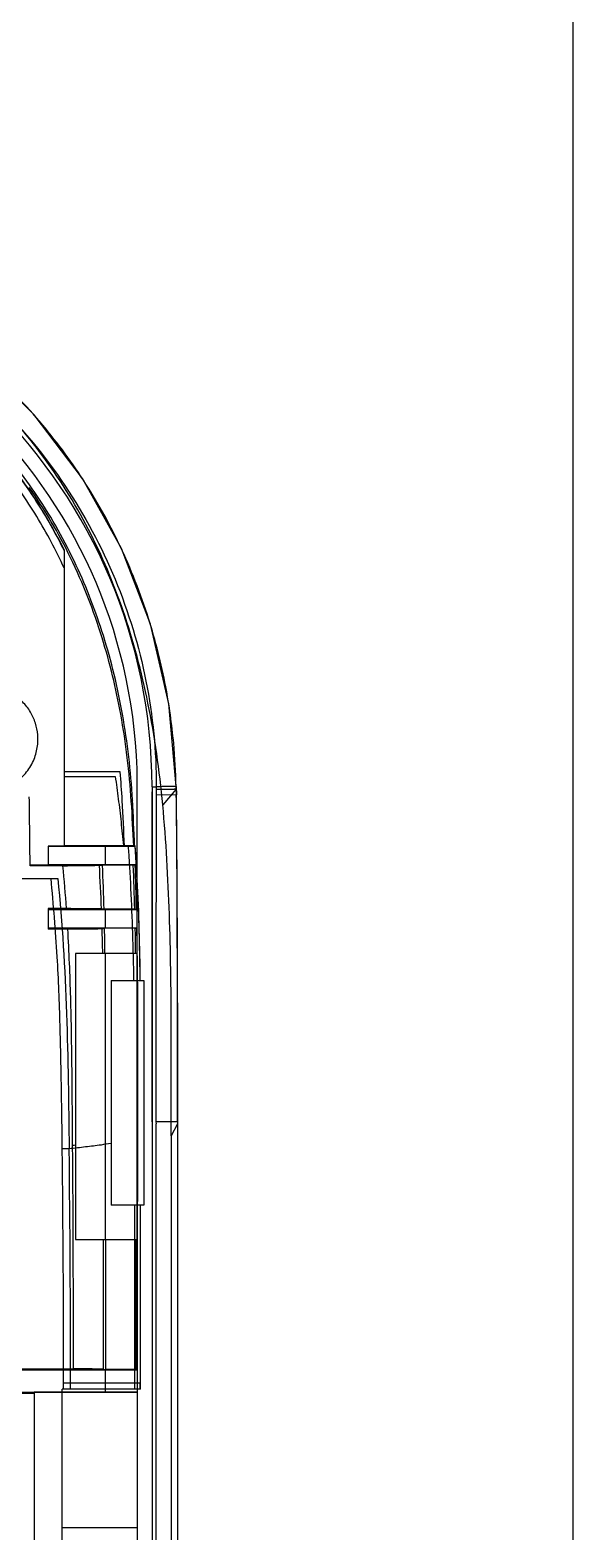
# Model space of a CAD drawing. Header units: inches. Extents: x 67 to 1213, y 469 to 1118.
# Drawn here: x 267.3 to 293.9, y 885 to 958.5 of the extents above; entities that cross this region are included whole.
import ezdxf

# ---------------------------------------------------------------- set-up
doc = ezdxf.new("R2010")
doc.units = ezdxf.units.IN
doc.header["$MEASUREMENT"] = 0

msp = doc.modelspace()

# ---------------------------------------------------------------- linework, layer by layer
at = {"color": 7, "linetype": 'Continuous'}
for p, q in [((268.96704, 933.06408), (268.96704, 918.57595)), ((271.70444, 922.21696), (268.96704, 922.21696)), ((272.53938, 899.31764), (272.53866, 922.37899)), ((268.96704, 921.99023), (271.46447, 921.99023)), ((273.27247, 921.48287), (273.27247, 863.0976)), ((273.27247, 921.48286), (273.27271, 921.24177)), ((273.47639, 921.48355), (273.47593, 921.34659)), ((274.45672, 921.49939), (274.46264, 921.09006)), ((272.31038, 920.8449), (272.25512, 920.7681)), ((273.27283, 921.07789), (273.2727, 921.24177)), ((274.46264, 921.09014), (273.47524, 921.07822)), ((273.47574, 921.24226), (273.47525, 921.07834)), ((273.47593, 921.34659), (273.47574, 921.24226)), ((274.45268, 921.35836), (273.79366, 920.59847)), ((274.45259, 921.35833), (274.45662, 921.08983)), ((268.96704, 918.57595), (268.18216, 918.57595)), ((268.18216, 918.57595), (268.18216, 917.65798)), ((270.97077, 918.55587), (268.18216, 918.55587)), ((268.96704, 918.60911), (271.86403, 918.60911)), ((270.97077, 918.57158), (270.97079, 917.66234)), ((270.97078, 918.57158), (272.4171, 918.57158)), ((271.86403, 918.60911), (272.10782, 918.60597)), ((272.44208, 918.59689), (271.91618, 918.59689)), ((272.37109, 918.57595), (271.91658, 918.57595)), ((272.42805, 918.59811), (272.44208, 918.59689)), ((267.29361, 917.65798), (268.18216, 917.65798)), ((268.9047, 917.61696), (267.29361, 917.61696)), ((268.18216, 917.67805), (270.97079, 917.67805)), ((272.34899, 917.65187), (270.84126, 917.65187)), ((272.44903, 917.66234), (270.97078, 917.66234)), ((225.28693, 916.99023), (268.64716, 916.99023)), ((269.07959, 915.51764), (268.18216, 915.51764)), ((268.18216, 915.51764), (268.18216, 914.51764)), ((270.97087, 915.45655), (268.18216, 915.45655)), ((272.42367, 915.48273), (270.91797, 915.48273)), ((270.97086, 915.47226), (270.97089, 914.56302)), ((270.97088, 915.47226), (272.50527, 915.47226)), ((268.18216, 914.57873), (270.97088, 914.57873)), ((269.14332, 914.51764), (268.18216, 914.51764)), ((272.44588, 914.55255), (270.94069, 914.55255)), ((272.52136, 914.56302), (270.97088, 914.56302)), ((272.53832, 913.31764), (269.51459, 913.31764)), ((270.97114, 913.31764), (270.97114, 899.31764)), ((271.26704, 911.99023), (271.26704, 900.99023)), ((271.26704, 911.99023), (272.86704, 911.99023)), ((272.86704, 911.99023), (272.86704, 900.99023)), ((274.51939, 910.90153), (274.51945, 873.74189)), ((272.55494, 879.79023), (272.55494, 904.67081)), ((273.4636, 904.96177), (273.46281, 879.61877)), ((274.51914, 905.0784), (273.46296, 905.07766)), ((273.46355, 905.07841), (273.4638, 904.97886)), ((273.4638, 904.97886), (273.46364, 904.96177)), ((274.51778, 904.97815), (274.20543, 904.39741)), ((274.51775, 904.97809), (274.51777, 904.96107)), ((274.20543, 904.39741), (274.20543, 880.18305)), ((269.20974, 903.75522), (268.87042, 903.75095)), ((272.86704, 900.99023), (271.26704, 900.99023)), ((272.69131, 900.99023), (272.69082, 892.29023)), ((272.70337, 891.99023), (272.70337, 900.99023)), ((269.52702, 899.31764), (272.54934, 899.31764)), ((270.89102, 892.96812), (270.89134, 899.31764)), ((270.98999, 899.31764), (270.98999, 892.94834)), ((272.49205, 899.31764), (272.55492, 899.31764)), ((272.49205, 892.94834), (272.49205, 899.31764)), ((263.63395, 892.99023), (269.42064, 892.99023)), ((265.26704, 892.93263), (272.55494, 892.93577)), ((270.89102, 892.96811), (270.98999, 892.94834)), ((270.97157, 892.93263), (270.97157, 891.84783)), ((272.49205, 892.94834), (270.98999, 892.94834)), ((272.55494, 892.93577), (272.49205, 892.94834)), ((268.93374, 891.99025), (268.93363, 892.29026)), ((268.93363, 892.29021), (272.69106, 892.29024)), ((269.27512, 891.99021), (269.27496, 892.29021)), ((272.42777, 891.99021), (272.42747, 892.29024)), ((272.69106, 891.99024), (272.69106, 892.29023)), ((263.63393, 891.79023), (267.49205, 891.79023)), ((265.26704, 891.84783), (272.55494, 891.84468)), ((267.49205, 891.83945), (267.49205, 879.79023)), ((272.55494, 891.83945), (267.49205, 891.83945)), ((268.86704, 881.29023), (268.86704, 891.99023)), ((272.70337, 891.99023), (268.86704, 891.99023)), ((272.55494, 885.19023), (268.86704, 885.19023))]:
    msp.add_line(p, q, dxfattribs=at)
msp.add_lwpolyline([(155.9932, 1015.51046), (293.89316, 1015.51046), (293.89316, 808.91913), (155.9932, 808.91913)], close=True)
for points in [[(274.45671, 921.49995), (274.10003, 925.54806), (273.20001, 929.45218), (271.77956, 933.15136), (269.86569, 936.58558), (267.49484, 939.69852), (264.71206, 942.44075), (261.57437, 944.76105), (258.15212, 946.61106), (254.5227, 947.95481), (250.76699, 948.76814), (246.96704, 949.03952)], [(274.51939, 910.90153), (274.50563, 916.239), (274.46264, 921.09003)]]:
    msp.add_lwpolyline(points, dxfattribs=at)
for centre, radius, start, end in [((246.94649, 921.47224), 26.32263, 0.0231175, 89.955264), ((246.94047, 921.48148), 25.61082, 1.9776457, 89.9401618), ((236.01438, 918.79333), 35.85389, 3.2350646, 5.4794343), ((248.99305, 920.96092), 25.46265, 0.8942724, 1.2122373), ((-250.3013, 913.63989), 517.61078, 0.4402382, 0.8129407), ((148.01309, 913.86683), 123.99294, 2.1765572, 3.2131219), ((162.49031, 913.8606), 109.98191, 2.4572428, 3.6008983), ((146.35599, 913.79364), 126.15162, 2.1705758, 3.204225), ((4211.01863, 910.11064), 3937.55892, 179.84040969, 180.07322446), ((270.67384, 900.44209), 18.21311, 84.5075963, 84.6529366), ((195.75773, 910.46576), 73.49566, 3.9414501, 5.5837672), ((265.23061, 1330.23517), 412.63454, 270.5101681, 270.7579566), ((267.79284, 947.51216), 30.01549, 275.5372453, 275.8290823), ((170.0468, 911.76005), 100.81381, 2.1250488, 3.3417981), ((139.61718, 911.92805), 131.3489, 1.5507804, 2.4975811), ((269.22837, 947.93347), 30.44197, 275.8837439, 276.0729985), ((136.58039, 911.89183), 135.89073, 1.5142138, 2.4293401), ((91.67661, 911.92454), 180.86346, 1.1239554, 1.8179843), ((265.13354, 490.22016), 425.31579, 89.237797, 89.4684073), ((268.26934, 894.45077), 21.19809, 82.8223557, 83.1671813), ((269.83441, 894.98847), 20.65718, 82.5711896, 82.7993472), ((265.63194, 1295.78931), 381.28781, 270.5276591, 270.780142), ((267.39017, 940.60501), 26.29329, 277.5028189, 277.7606524), ((150.51681, 910.91908), 120.36106, 1.1418695, 1.7224319), ((268.67078, 942.03813), 27.74362, 277.8205467, 277.9779213), ((-1087.28343, 893.33601), 1356.70395, 359.98539691, 0.44732985), ((264.60025, 934.91784), 31.35596, 278.7666181, 279.0233894), ((1586.03696, 904.19214), 1316.51897, 180.01054081, 180.2121418), ((-642.61288, 892.99719), 911.54673, 359.95556517, 0.67594904), ((-642.62113, 892.99714), 911.89519, 359.9555826, 0.67596315), ((266.12992, 624.94437), 268.06606, 88.9823198, 89.2966329)]:
    msp.add_arc(centre, radius, start, end, dxfattribs=at)
for points, knots in [([(274.45001, 921.49961), (274.43527, 922.20565), (274.34257, 923.84312), (273.95421, 926.60478), (273.12983, 929.88248), (271.79069, 933.28879), (269.97933, 936.53161), (267.77136, 939.48803), (265.11752, 942.19401), (262.00515, 944.58649), (258.52266, 946.54171), (254.78846, 947.97336), (250.90968, 948.84293), (248.28004, 949.03809), (246.96704, 949.03815)], [0, 0, 0, 0, 0.04916799, 0.11408185, 0.19388429, 0.28392883, 0.3680893, 0.45175845, 0.54010375, 0.63114191, 0.72416108, 0.81719476, 0.90858348, 1, 1, 1, 1]), ([(273.79366, 920.59847), (273.63856, 922.27036), (273.18927, 925.48103), (271.9931, 930.01773), (270.25233, 934.15691), (267.88225, 937.93311), (264.9384, 941.25464), (261.6087, 943.9883), (258.07145, 946.09798), (254.40777, 947.61148), (250.68076, 948.52402), (248.18718, 948.72861), (246.96704, 948.72861)], [0, 0, 0, 0, 0.11769422, 0.22673891, 0.32797691, 0.4312541, 0.53781859, 0.63766724, 0.73205414, 0.82550803, 0.9144748, 1, 1, 1, 1]), ([(246.96704, 947.98089), (248.69458, 947.98082), (252.16074, 947.64366), (257.15833, 946.13741), (261.77175, 943.68058), (265.81935, 940.36704), (269.1441, 936.324), (271.61635, 931.70631), (273.13958, 926.69708), (273.48197, 923.21732), (273.4763, 921.48354)], [0, 0, 0, 0, 0.12466033, 0.24943464, 0.37435092, 0.49937828, 0.62448366, 0.74965656, 0.8748886, 1, 1, 1, 1]), ([(251.86708, 946.65829), (253.01839, 946.39199), (255.34743, 945.66041), (258.70264, 944.03936), (261.86332, 941.90055), (264.68846, 939.31588), (267.10392, 936.37188), (268.40227, 934.19323), (268.96704, 933.06408)], [0, 0, 0, 0, 0.15736827, 0.3237073, 0.49458247, 0.66374213, 0.83187008, 1, 1, 1, 1]), ([(251.86744, 946.64826), (252.7816, 946.43721), (254.53708, 945.91734), (256.98986, 944.87877), (259.22604, 943.65715), (261.24461, 942.29143), (263.12842, 940.7483), (264.79817, 939.10446), (266.30523, 937.33245), (267.71298, 935.35402), (268.55096, 933.87665), (268.96704, 933.04106)], [0, 0, 0, 0, 0.1248241, 0.24289478, 0.35376778, 0.46332434, 0.56666646, 0.67734523, 0.77459439, 0.87580681, 1, 1, 1, 1]), ([(268.96704, 932.19604), (268.56357, 933.06069), (267.6645, 934.74925), (266.03412, 937.10948), (264.15231, 939.27444), (262.0457, 941.22185), (259.73731, 942.92682), (257.25346, 944.36512), (254.62587, 945.51797), (252.79505, 946.07639), (251.86705, 946.29714)], [0, 0, 0, 0, 0.12497125, 0.24994493, 0.37492987, 0.49991776, 0.62494469, 0.75003184, 0.8750641, 1, 1, 1, 1]), ([(272.31039, 920.8449), (272.23085, 922.252), (271.92046, 924.96922), (270.99117, 928.82494), (269.61054, 932.41877), (267.78389, 935.67955), (265.56398, 938.54323), (263.90506, 940.17526), (263.05935, 940.9063)], [0, 0, 0, 0, 0.18623267, 0.36036963, 0.52274016, 0.69347497, 0.8522833, 1, 1, 1, 1]), ([(272.25508, 920.76814), (272.16465, 922.19659), (271.84336, 924.89955), (270.87581, 928.91446), (269.40923, 932.675), (268.01981, 935.04954), (267.2574, 936.14137)], [0, 0, 0, 0, 0.26251213, 0.49787183, 0.75576059, 1, 1, 1, 1]), ([(265.02295, 921.19066), (265.27925, 921.19061), (265.80369, 921.26657), (266.5124, 921.59765), (267.08775, 922.10997), (267.47827, 922.72781), (267.67076, 923.38531), (267.69685, 924.01535), (267.57752, 924.60854), (267.32821, 925.16427), (266.93922, 925.66212), (266.43191, 926.06285), (265.78805, 926.35277), (265.29939, 926.4274), (265.02978, 926.42638)], [0, 0, 0, 0, 0.09313331, 0.18948628, 0.28014448, 0.36944812, 0.45145341, 0.52630446, 0.59639397, 0.66947691, 0.74565614, 0.82375176, 0.90203059, 1, 1, 1, 1]), ([(271.46447, 921.99023), (271.5187, 921.62434), (271.62066, 920.88313), (271.7534, 919.75584), (271.82902, 918.9944), (271.86403, 918.60911)], [0, 0, 0, 0, 0.32588461, 0.6591397, 1, 1, 1, 1]), ([(273.26983, 921.48286), (273.26988, 921.43827), (273.2738, 921.34872), (273.27223, 921.2137), (273.27323, 921.1233), (273.27326, 921.07789)], [0, 0, 0, 0, 0.33032366, 0.66363391, 1, 1, 1, 1]), ([(273.27247, 921.48286), (273.2781, 921.48295), (273.30001, 921.4832), (273.34601, 921.48328), (273.40835, 921.48346), (273.45442, 921.48354), (273.47639, 921.48355)], [0, 0, 0, 0, 0.08277932, 0.32230321, 0.67673485, 1, 1, 1, 1]), ([(274.45001, 921.4996), (274.45216, 921.49967), (274.45918, 921.49983), (274.44882, 921.50024), (274.43823, 921.49984), (274.41244, 921.49977), (274.37783, 921.4992), (274.33083, 921.49855), (274.27351, 921.49764), (274.17756, 921.49608), (274.03902, 921.49372), (273.79475, 921.48942), (273.60458, 921.48594), (273.4763, 921.48354)], [0, 0, 0, 0, 0.00651449, 0.00933623, 0.02238989, 0.04658987, 0.08259969, 0.13009502, 0.18850456, 0.257257, 0.42170783, 0.60988963, 1, 1, 1, 1]), ([(273.27408, 905.07827), (273.27396, 906.91574), (273.27241, 910.53287), (273.27191, 915.86548), (273.27405, 919.3614), (273.27283, 921.07789)], [0, 0, 0, 0, 0.34451757, 0.67822724, 1, 1, 1, 1]), ([(274.45259, 921.35826), (274.45466, 921.35832), (274.4615, 921.35846), (274.45088, 921.35879), (274.44032, 921.3585), (274.41431, 921.35848), (274.37966, 921.35807), (274.33257, 921.35761), (274.27518, 921.35696), (274.17908, 921.35583), (274.04028, 921.35411), (273.79537, 921.35095), (273.60466, 921.34837), (273.47597, 921.34659)], [0, 0, 0, 0, 0.00626033, 0.0092651, 0.02243747, 0.04669286, 0.08269966, 0.13014872, 0.1884865, 0.25715945, 0.42148428, 0.60963312, 1, 1, 1, 1]), ([(274.51778, 905.07765), (274.51782, 906.38645), (274.51918, 908.94024), (274.51755, 912.8022), (274.50408, 916.83084), (274.47808, 919.61441), (274.45662, 921.08976)], [0, 0, 0, 0, 0.24521039, 0.47846678, 0.72355684, 1, 1, 1, 1]), ([(274.20543, 904.39741), (274.20543, 906.20133), (274.22624, 909.81648), (274.16185, 915.22053), (273.95889, 918.81736), (273.79366, 920.59847)], [0, 0, 0, 0, 0.33381665, 0.66899041, 1, 1, 1, 1]), ([(272.10782, 918.60597), (272.15945, 918.60529), (272.24698, 918.60408), (272.3537, 918.60138), (272.40887, 918.59979), (272.42805, 918.59811)], [0, 0, 0, 0, 0.48349404, 0.81972986, 1, 1, 1, 1]), ([(272.38206, 911.99023), (272.36912, 912.76769), (272.33476, 914.27068), (272.24645, 916.47643), (272.15958, 917.90378), (272.10782, 918.60597)], [0, 0, 0, 0, 0.35225291, 0.68103176, 1, 1, 1, 1]), ([(272.42807, 918.59811), (272.46727, 918.04728), (272.60135, 915.8468), (272.6584, 913.64229), (272.67979, 911.99023)], [0, 0, 0, 0, 0.25050668, 1, 1, 1, 1]), ([(272.68984, 911.99023), (272.68072, 912.7013), (272.65406, 914.14651), (272.57842, 916.34935), (272.49505, 917.84011), (272.44208, 918.59689)], [0, 0, 0, 0, 0.32265115, 0.65579772, 1, 1, 1, 1]), ([(268.87075, 903.75094), (268.8633, 904.67621), (268.83307, 906.69399), (268.77445, 909.83136), (268.64128, 913.32261), (268.44157, 915.71546), (268.32134, 916.99023)], [0, 0, 0, 0, 0.20942007, 0.45672076, 0.71020567, 1, 1, 1, 1]), ([(268.64722, 916.99023), (268.87936, 914.79241), (269.12962, 910.37793), (269.18061, 905.96179), (269.20951, 903.75522)], [0, 0, 0, 0, 0.50037089, 1, 1, 1, 1]), ([(269.37921, 903.92821), (269.36924, 905.16445), (269.3562, 907.57528), (269.29952, 911.10599), (269.20814, 913.39934), (269.14327, 914.51764)], [0, 0, 0, 0, 0.35011876, 0.68276283, 1, 1, 1, 1]), ([(270.96317, 913.31764), (270.96115, 913.4538), (270.94821, 913.727), (270.95788, 914.13889), (270.94367, 914.41423), (270.94069, 914.55255)], [0, 0, 0, 0, 0.33073579, 0.66397489, 1, 1, 1, 1]), ([(272.46782, 913.31764), (272.46581, 913.45513), (272.45278, 913.72967), (272.46301, 914.14155), (272.44875, 914.41556), (272.44588, 914.55255)], [0, 0, 0, 0, 0.33396621, 0.66722058, 1, 1, 1, 1]), ([(272.53594, 914.05802), (272.53519, 914.11315), (272.52825, 914.22423), (272.52219, 914.39256), (272.52225, 914.50586), (272.52136, 914.56302)], [0, 0, 0, 0, 0.32736319, 0.6605438, 1, 1, 1, 1]), ([(269.51459, 913.31764), (269.51589, 912.76316), (269.51849, 911.1577), (269.51883, 908.41262), (269.51685, 904.30457), (269.51943, 901.24155), (269.52702, 899.31764)], [0, 0, 0, 0, 0.11940691, 0.34551013, 0.58975787, 1, 1, 1, 1]), ([(272.53895, 913.19999), (272.54119, 912.98254), (272.5492, 912.10864), (272.5569, 910.57838), (272.55868, 908.60923), (272.55641, 906.64008), (272.55494, 905.32727), (272.55494, 904.67081)], [0, 0, 0, 0, 0.07648956, 0.3073873, 0.53824491, 0.7691004, 1, 1, 1, 1]), ([(271.26704, 904.01228), (271.10193, 903.98781), (270.68566, 903.929), (269.99993, 903.84242), (269.47893, 903.78407), (269.20974, 903.75524)], [0, 0, 0, 0, 0.24149538, 0.60827033, 1, 1, 1, 1]), ([(272.42774, 892.29024), (272.42646, 893.2119), (272.42451, 895.10045), (272.42624, 898.00045), (272.42423, 899.97878), (272.42299, 900.99023)], [0, 0, 0, 0, 0.3178155, 0.65122482, 1, 1, 1, 1])]:
    msp.add_open_spline(points, degree=3, knots=knots, dxfattribs=at)
msp.add_open_spline([(272.55494, 904.67081), (272.55494, 903.77861), (272.55105, 901.99422), (272.54716, 900.20984), (272.54716, 899.31764)], degree=3, dxfattribs=at)

doc.saveas('drawing.dxf')
